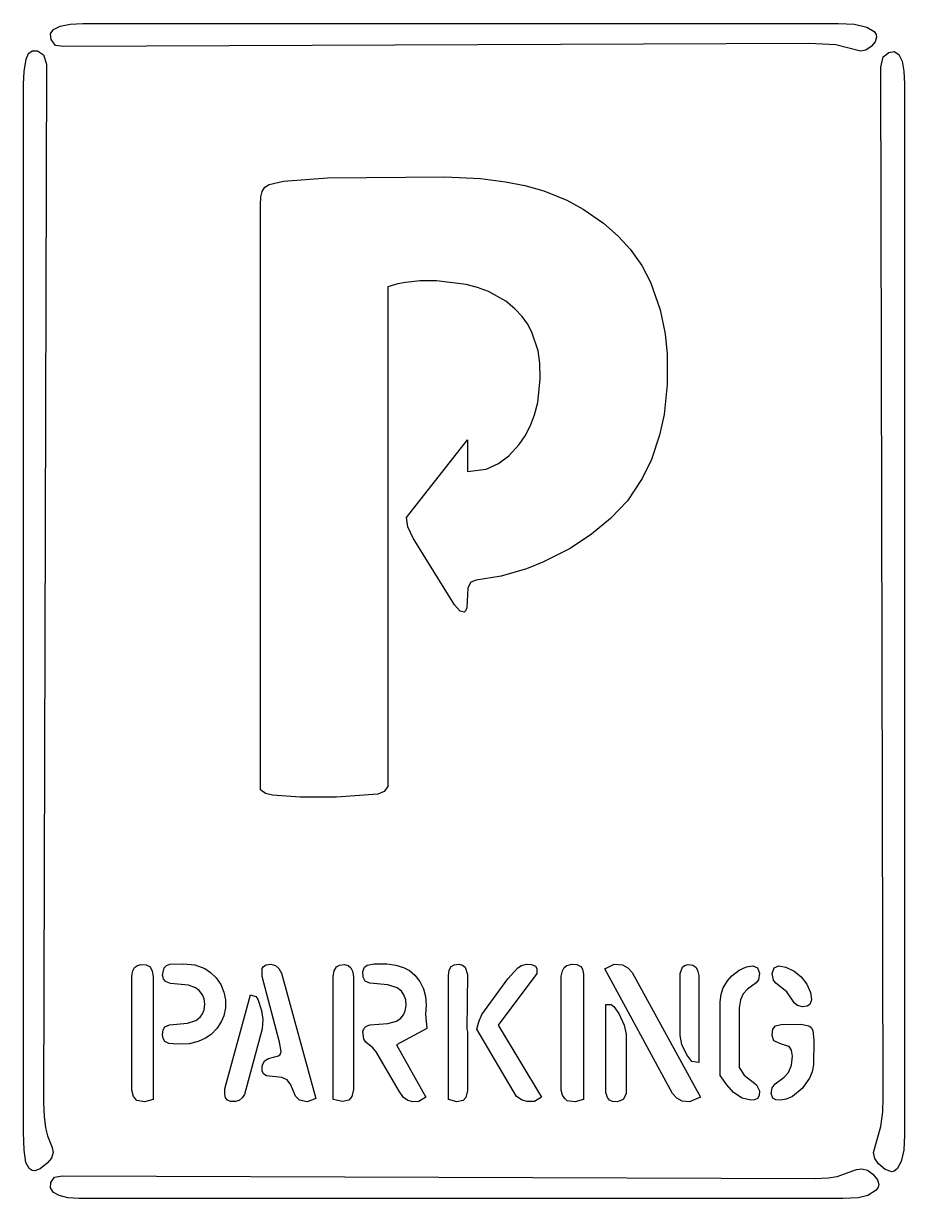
# Model space of a CAD drawing. Header units: inches. Extents: x 3 to 21, y 3 to 27.
import ezdxf

# ---------------------------------------------------------------- set-up
doc = ezdxf.new("R2010")
doc.units = ezdxf.units.IN
doc.header["$MEASUREMENT"] = 0
doc.layers.add('CUT', color=1, linetype='Continuous')

msp = doc.modelspace()

# ---------------------------------------------------------------- linework, layer by layer
at = {"layer": 'CUT'}
for points in [[(20.208, 26.458), (20.104, 26.437), (19.594, 26.564), (19.049, 26.589), (3.818, 26.53), (3.654, 26.55), (3.566, 26.675), (3.551, 26.786), (3.611, 26.879), (3.747, 26.947), (3.951, 26.986), (4.211, 27), (19.65, 27), (19.981, 26.983), (20.231, 26.928), (20.38, 26.838), (20.421, 26.773), (20.43, 26.719), (20.403, 26.627), (20.319, 26.528)], [(3.469, 26.166), (3.411, 4.962), (3.419, 4.676), (3.45, 4.443), (3.491, 4.283), (3.585, 4.045), (3.603, 3.94), (3.571, 3.822), (3.487, 3.719), (3.344, 3.605), (3.23, 3.566), (3.177, 3.573), (3.117, 3.611), (3.05, 3.738), (3.011, 3.989), (3, 4.345), (3, 25.761), (3.013, 26.021), (3.052, 26.273), (3.104, 26.389), (3.176, 26.445), (3.284, 26.442), (3.412, 26.361)], [(20.469, 3.709), (20.393, 3.817), (20.367, 3.94), (20.517, 4.47), (20.557, 4.769), (20.566, 5.054), (20.513, 26.106), (20.563, 26.316), (20.683, 26.409), (20.792, 26.426), (20.885, 26.365), (20.951, 26.23), (20.988, 26.026), (21, 25.766), (21, 4.3), (20.988, 3.989), (20.935, 3.759), (20.852, 3.605), (20.791, 3.559), (20.738, 3.547), (20.607, 3.59)], [(10.366, 11.315), (10.238, 11.257), (9.392, 11.2), (8.65, 11.2), (8.085, 11.238), (7.943, 11.269), (7.843, 11.344), (7.843, 23.294), (7.851, 23.459), (7.876, 23.567), (7.933, 23.654), (8.02, 23.714), (8.311, 23.78), (9.211, 23.847), (11.61, 23.869), (12.339, 23.832), (12.85, 23.769), (13.245, 23.692), (13.634, 23.58), (14.098, 23.392), (14.434, 23.209), (14.847, 22.922), (15.153, 22.653), (15.395, 22.388), (15.631, 22.055), (15.811, 21.717), (16.01, 21.152), (16.109, 20.662), (16.154, 20.245), (16.154, 19.623), (16.089, 19.011), (15.996, 18.593), (15.83, 18.093), (15.643, 17.704), (15.339, 17.25), (14.993, 16.887), (14.606, 16.566), (14.166, 16.28), (13.611, 15.997), (13.279, 15.859), (12.757, 15.712), (12.246, 15.632), (12.139, 15.586), (12.081, 15.472), (12.055, 15.067), (12.031, 15.004), (12, 14.979), (11.919, 14.997), (11.808, 15.123), (10.96, 16.487), (10.851, 16.718), (10.828, 16.908), (12.069, 18.499), (12.069, 17.849), (12.451, 17.894), (12.707, 18.014), (12.916, 18.172), (13.127, 18.4), (13.248, 18.577), (13.358, 18.788), (13.441, 19.007), (13.507, 19.256), (13.554, 19.739), (13.551, 20.065), (13.516, 20.317), (13.389, 20.696), (13.298, 20.863), (13.186, 21.017), (13.038, 21.173), (12.855, 21.327), (12.502, 21.526), (12.278, 21.609), (12.046, 21.668), (11.435, 21.743), (11.102, 21.743), (10.803, 21.712), (10.647, 21.681), (10.447, 21.621), (10.447, 11.415)], [(5.65, 7.537), (5.65, 5.021), (5.475, 4.976), (5.318, 5.002), (5.245, 5.084), (5.216, 5.21), (5.216, 7.539), (5.236, 7.647), (5.269, 7.716), (5.326, 7.761), (5.403, 7.78), (5.504, 7.773), (5.585, 7.729), (5.63, 7.646)], [(6.819, 7.619), (6.937, 7.504), (7.03, 7.368), (7.093, 7.217), (7.124, 7.056), (7.124, 6.892), (7.093, 6.734), (7.039, 6.606), (6.948, 6.47), (6.832, 6.353), (6.716, 6.272), (6.566, 6.204), (6.383, 6.162), (6.145, 6.152), (5.969, 6.167), (5.89, 6.209), (5.855, 6.268), (5.843, 6.345), (5.854, 6.443), (5.889, 6.504), (5.986, 6.55), (6.351, 6.579), (6.521, 6.634), (6.608, 6.701), (6.659, 6.772), (6.692, 6.854), (6.705, 6.966), (6.689, 7.077), (6.654, 7.16), (6.587, 7.248), (6.516, 7.301), (6.369, 7.357), (6.003, 7.394), (5.899, 7.434), (5.859, 7.489), (5.843, 7.564), (5.871, 7.714), (5.92, 7.76), (5.992, 7.784), (6.268, 7.794), (6.504, 7.771), (6.702, 7.697)], [(7.907, 5.542), (7.873, 5.598), (7.874, 5.71), (7.925, 5.81), (8.003, 5.857), (8.209, 5.911), (8.243, 5.942), (8.262, 6.004), (8.233, 6.19), (7.875, 7.536), (7.876, 7.696), (7.902, 7.738), (7.96, 7.773), (8.056, 7.783), (8.15, 7.759), (8.219, 7.697), (8.271, 7.603), (8.973, 5.043), (8.793, 4.977), (8.636, 5.008), (8.554, 5.093), (8.461, 5.322), (8.387, 5.422), (8.275, 5.473), (7.968, 5.508)], [(9.52, 4.98), (9.327, 5.025), (9.327, 7.542), (9.348, 7.65), (9.395, 7.731), (9.458, 7.768), (9.556, 7.779), (9.631, 7.759), (9.687, 7.714), (9.719, 7.644), (9.739, 7.535), (9.739, 5.229), (9.708, 5.082), (9.65, 5.011)], [(9.939, 7.52), (9.935, 7.639), (9.967, 7.724), (10.02, 7.766), (10.163, 7.792), (10.423, 7.791), (10.609, 7.767), (10.765, 7.72), (10.888, 7.654), (10.995, 7.563), (11.096, 7.432), (11.171, 7.285), (11.215, 7.129), (11.23, 6.946), (11.211, 6.763), (11.239, 6.47), (10.624, 6.139), (11.218, 5.069), (11.074, 4.984), (10.953, 4.977), (10.851, 5.004), (10.767, 5.066), (10.676, 5.194), (10.207, 5.996), (10.136, 6.079), (9.997, 6.191), (9.955, 6.252), (9.936, 6.408), (9.958, 6.478), (9.992, 6.516), (10.078, 6.55), (10.446, 6.573), (10.619, 6.62), (10.709, 6.683), (10.764, 6.751), (10.801, 6.832), (10.82, 6.943), (10.811, 7.057), (10.774, 7.162), (10.723, 7.235), (10.637, 7.303), (10.445, 7.366), (10.078, 7.396), (9.979, 7.442)], [(11.8, 7.774), (11.896, 7.783), (11.969, 7.766), (12.023, 7.725), (12.069, 7.575), (12.061, 6.46), (12.069, 6.405), (12.069, 5.203), (12.039, 5.062), (11.982, 4.999), (11.853, 4.976), (11.68, 5.021), (11.68, 7.556), (11.697, 7.662), (11.739, 7.74)], [(13.172, 7.756), (13.277, 7.783), (13.382, 7.781), (13.46, 7.747), (13.488, 7.695), (13.49, 7.596), (12.698, 6.538), (13.585, 5.069), (13.437, 4.98), (13.29, 4.978), (13.189, 5.01), (13.073, 5.082), (12.263, 6.46), (12.302, 6.611), (12.365, 6.756), (12.898, 7.487), (13.097, 7.713)], [(14.421, 7.681), (14.444, 7.579), (14.444, 5.021), (14.269, 4.975), (14.107, 4.996), (14.057, 5.042), (14.015, 5.112), (13.987, 5.215), (13.987, 7.54), (14.01, 7.648), (14.045, 7.717), (14.104, 7.762), (14.202, 7.785), (14.305, 7.779), (14.385, 7.74)], [(15.347, 7.714), (15.434, 7.613), (16.831, 5.067), (16.608, 4.973), (16.459, 4.987), (16.351, 5.047), (16.262, 5.147), (14.875, 7.688), (15.068, 7.784), (15.238, 7.773)], [(16.652, 5.799), (16.554, 5.934), (16.453, 6.146), (16.415, 6.327), (16.417, 7.597), (16.463, 7.725), (16.505, 7.757), (16.577, 7.777), (16.673, 7.766), (16.734, 7.727), (16.772, 7.662), (16.797, 7.556), (16.797, 5.776)], [(17.701, 7.179), (17.646, 7.056), (17.619, 6.894), (17.619, 5.679), (17.724, 5.521), (17.979, 5.32), (18.035, 5.197), (18.029, 5.103), (17.996, 5.045), (17.937, 5.013), (17.858, 5.006), (17.686, 5.052), (17.509, 5.166), (17.367, 5.323), (17.231, 5.512), (17.231, 7.015), (17.254, 7.176), (17.297, 7.306), (17.381, 7.445), (17.475, 7.549), (17.625, 7.661), (17.773, 7.73), (17.899, 7.749), (17.996, 7.714), (18.04, 7.6), (18.014, 7.464), (17.968, 7.402), (17.792, 7.277)], [(19.1, 7.059), (19.066, 6.962), (19.01, 6.928), (18.914, 6.918), (18.816, 6.942), (18.753, 6.987), (18.595, 7.223), (18.372, 7.397), (18.324, 7.458), (18.295, 7.593), (18.336, 7.71), (18.43, 7.75), (18.577, 7.727), (18.745, 7.645), (18.89, 7.525), (19.003, 7.376), (19.078, 7.208)], [(7.126, 5.057), (7.113, 5.129), (7.115, 5.24), (7.637, 7.161), (7.747, 7.127), (7.786, 7.072), (7.865, 6.838), (7.892, 6.653), (7.876, 6.466), (7.518, 5.121), (7.465, 5.054), (7.407, 5.005), (7.332, 4.98), (7.232, 4.981), (7.166, 5.006)], [(15.008, 6.96), (15.062, 6.924), (15.161, 6.78), (15.269, 6.543), (15.312, 6.359), (15.312, 5.14), (15.254, 5.021), (15.137, 4.975), (15.037, 4.981), (14.971, 5.01), (14.929, 5.064), (14.901, 5.163), (14.901, 6.961)], [(18.471, 5.006), (18.371, 5.014), (18.313, 5.048), (18.277, 5.145), (18.298, 5.261), (18.359, 5.342), (18.54, 5.475), (18.631, 5.577), (18.693, 5.723), (18.711, 5.908), (18.694, 6.033), (18.646, 6.105), (18.49, 6.154), (18.328, 6.221), (18.293, 6.326), (18.31, 6.461), (18.366, 6.525), (18.48, 6.556), (18.881, 6.56), (19.047, 6.528), (19.091, 6.496), (19.127, 6.432), (19.149, 6.232), (19.139, 5.728), (19.112, 5.589), (19.062, 5.457), (18.912, 5.245), (18.71, 5.083), (18.581, 5.028)], [(19.44, 3.42), (19.624, 3.447), (20.018, 3.592), (20.125, 3.609), (20.247, 3.577), (20.355, 3.498), (20.45, 3.378), (20.475, 3.286), (20.464, 3.232), (20.421, 3.168), (20.252, 3.064), (20.05, 3.014), (19.743, 3), (4.14, 3), (3.905, 3.017), (3.726, 3.062), (3.612, 3.125), (3.55, 3.218), (3.561, 3.33), (3.633, 3.437), (3.795, 3.466), (19.178, 3.411)]]:
    msp.add_lwpolyline(points, close=True, dxfattribs=at)

doc.saveas('drawing.dxf')
